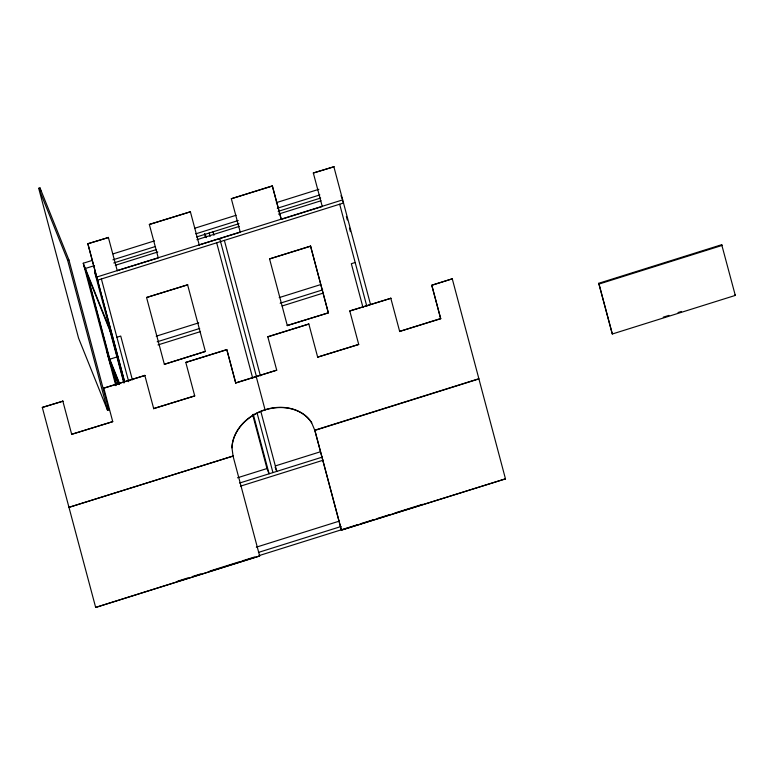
<?xml version="1.0" encoding="UTF-8"?>
<svg xmlns="http://www.w3.org/2000/svg" width="774" height="774" viewBox="0 0 774 774"><rect width="100%" height="100%" fill="white"/><g stroke="black" fill="none" stroke-linecap="round" stroke-linejoin="round"><path stroke-width="1.16" d="M233.061 456.06L68.896 507.357L233.061 456.06L231.948 447.633A43.044 34.375 -21.9 0 1 264.098 410.026L265.927 409.456A43.044 34.375 -21.9 0 1 311.593 422.643L314.834 430.402L478.932 378.921L452.268 278.814L431.776 285.248L440.706 318.743L399.636 331.417L440.638 318.549M38.7 188.295L39.977 187.898L68.954 260.006L108.834 409.881L107.547 410.288L78.58 338.17L38.7 188.295L67.677 260.412L107.547 410.288M87.849 243.752L108.418 237.512L87.849 243.752L124.566 381.766M149.343 224.46L190.414 211.786L149.343 224.46L158.273 257.955L117.203 270.629M199.199 244.903L240.269 232.229L231.329 198.734L272.322 185.876L281.262 219.361L322.265 206.503L313.325 173.008L333.894 166.768L313.325 173.008M272.4 186.06L231.329 198.734M67.677 260.412L68.954 260.006M119.273 383.846L107.615 354.811L83.244 263.228L92.435 260.345M113.13 253.853L154.51 240.869M194.738 228.243L236.118 215.269M276.347 202.643L318.869 189.301M94.544 265.598L85.353 268.481L109.724 360.074M112.936 259.832L155.468 246.49M195.696 233.864L238.228 220.522M277.305 208.264L319.836 194.922M113.768 262.957L156.3 249.605M196.528 236.989L239.06 223.647M278.137 211.379L320.668 198.038M115.287 265.308L157.809 251.966M196.896 239.708L239.418 226.356M278.505 214.098L321.026 200.756M342.679 199.886L96.702 277.053L94.592 271.8L124.13 382.801M146.567 297.497L187.637 284.822L146.567 297.497L164.359 364.302L205.362 351.435L187.56 284.639M287.348 325.709L269.555 258.913L310.548 246.055L328.35 312.851L287.28 325.525L328.35 312.851M310.626 246.238L269.555 258.913M116.884 337.261L120.734 336.051L132.393 379.879M355.179 262.492L351.338 263.702L362.996 307.53M156.203 336.187L198.734 322.845M279.191 297.603L320.571 284.619M157.17 341.808L199.702 328.466M280.159 303.214L322.69 289.873M117.648 356.746L109.802 359.204L87.085 273.861M158.002 344.923L200.524 331.582M282.133 305.982L323.513 292.998M42.309 407.434L62.878 401.193L42.309 407.434L95.666 607.426L259.648 555.974L232.984 455.867M103.803 388.142L144.873 375.467L103.803 388.142L112.743 421.637L71.672 434.311L112.743 421.637M194.729 395.911L153.658 408.585L194.729 395.911L185.799 362.416L226.792 349.558L235.731 383.053L276.724 370.185L267.785 336.7L308.855 324.025L267.862 336.884M349.78 310.974L390.851 298.3L349.78 310.974L358.72 344.459L317.65 357.133L358.72 344.459M431.776 285.248L452.268 278.814M235.654 382.859L276.724 370.185M598.718 283.294L721.707 244.7L722.007 245.455L599.018 284.039L598.718 283.294L612.311 334L735.3 295.416L721.707 244.7M663.25 317.166L668.949 315.386M678.063 312.522L681.478 311.458M237.492 477.79L267.378 468.415M275.428 465.89L320.252 451.822M239.611 483.044L322.371 457.086M240.443 486.169L323.203 460.201M256.31 547.17L339.07 521.202M258.419 552.423L341.179 526.465M177.643 581.158L187.995 577.907M192.591 576.466L200.63 573.94M209.831 571.057L239.717 561.682M242.01 560.957L254.656 556.99M259.251 555.548L358.101 524.54M360.403 523.814L373.049 519.847M377.644 518.406L390.289 514.439M394.885 512.998L422.469 504.338M341.402 530.113L505.47 478.854L341.402 530.113L314.825 430.199L478.854 378.728L505.47 478.854M735 294.662L735.3 295.416M340.995 195.677L342.263 198.831M342.669 200.901L343.511 203.011L97.534 280.178L95.425 274.925M281.262 219.361L272.322 185.876M314.834 430.402L341.479 530.296M219.768 238.663L256.571 377.044M256.223 376.619L265.114 410.017L264.176 410.22A43.044 34.375 -21.9 0 0 232.026 447.827M265.037 409.823L266.004 409.649A43.044 34.375 -21.9 0 1 311.67 422.836M275.099 467.177L276.782 471.385L260.944 411.826M205.362 351.435L164.359 364.302M185.799 362.416L226.869 349.742L235.731 383.053M259.648 555.974L95.666 607.426M83.244 263.228L110.102 330.082M84.076 266.353L110.934 333.207M106.783 351.696L119.689 383.827M107.963 356.04L119.109 383.778M108.795 359.165L119.002 384.581M109.627 362.29L118.49 384.349M107.054 405.45L108.834 409.881M599.018 284.039L612.311 334M431.844 285.432L440.706 318.743M390.773 298.106L399.713 331.601M333.817 166.574L370.543 304.598M346.375 216.43L347.303 219.932M349.48 228.107L350.409 231.61M339.67 204.21L366.837 306.32M310.548 246.055L328.273 312.657M308.787 323.832L317.717 357.327M224.373 240.385L260.412 375.845M216.681 242.794L252.721 378.254M213.014 231.813L213.934 235.277M209.173 233.022L210.093 236.476M257.094 413.035L272.941 472.585M205.333 234.222L206.252 237.686M253.253 414.245L269.1 473.794L266.982 468.541L252.692 414.825M204.442 233.584L205.362 237.037M190.336 211.592L199.276 245.087M108.341 237.318L117.28 270.813M144.796 375.284L153.736 408.778M101.384 278.969L128.726 381.727M87.917 243.936L124.556 381.611M110.024 330.953L123.84 382.849M112.646 369.798L116.371 383.817M110.905 364.428L116.4 385.065M107.683 355.005L115.839 385.646M39.977 187.898L40.906 191.381M62.81 401.009L71.74 434.495"/></g></svg>
